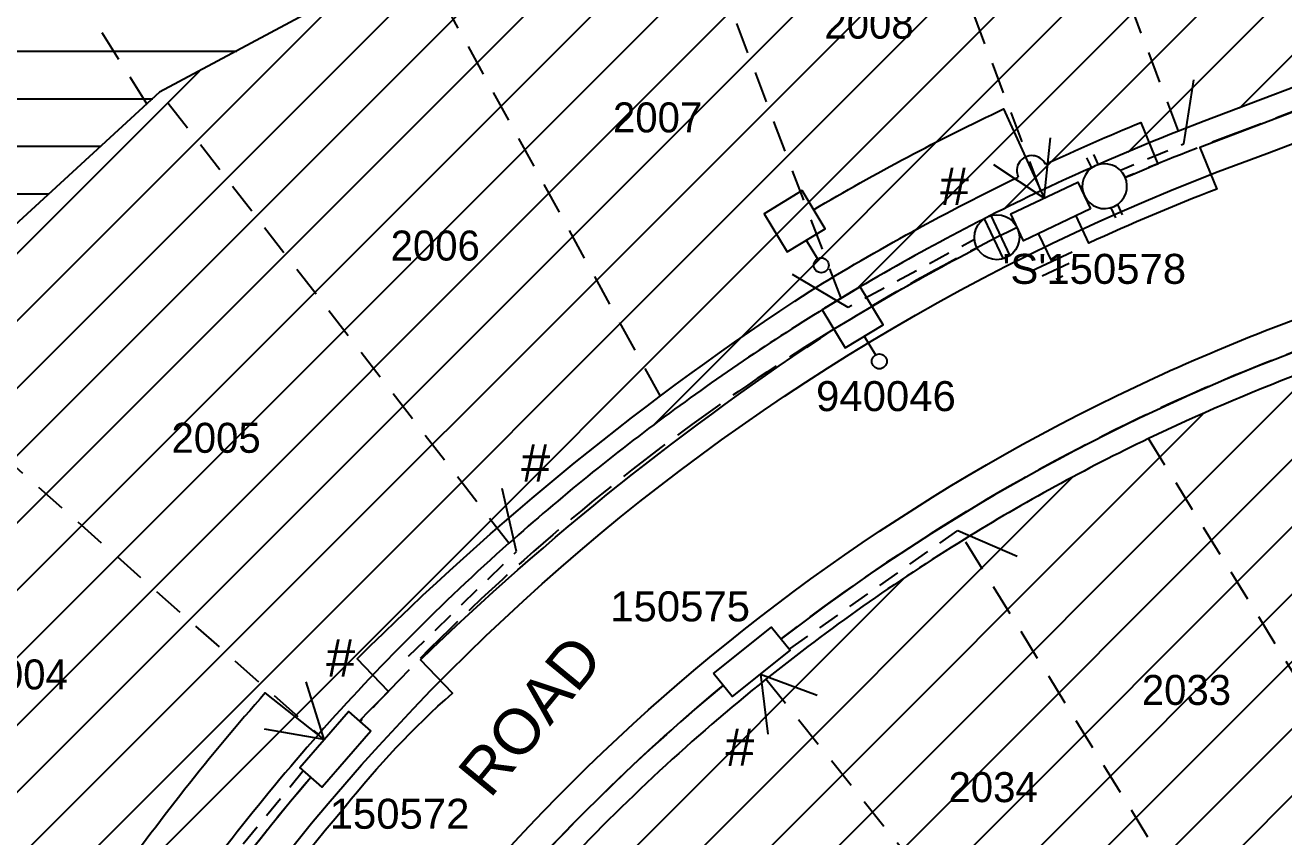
# Model space of a CAD drawing. Header units: metres. Extents: x 303798 to 304438, y 6274082 to 6274908.
# Drawn here: x 303913.8 to 303997.7, y 6274357 to 6274411.1 of the extents above; entities that cross this region are included whole.
import ezdxf
from ezdxf.enums import TextEntityAlignment as Align

# ---------------------------------------------------------------- set-up
doc = ezdxf.new("R2010")
doc.units = ezdxf.units.M
doc.header["$LTSCALE"] = 0.7
for name, pattern in [('Cable Exist OH', [1, 1, 0]), ('Cable Exist UG', [8.2, 4, -1.2, 1.8, -1.2]), ('CENTERX2', [101.6, 63.5, -12.7, 12.7, -12.7]), ('Dash', [5, 3, -2]), ('IE Trench LV', [6.5, 5, -1.5])]:
    doc.linetypes.add(name, pattern=pattern)
doc.layers.get('0').update_dxf_attribs({"color": 6})
for name, color, linetype in [('_User Miscellaneous1', 3, 'Continuous'), ('_User Miscellaneous11', 7, 'Continuous'), ('_User Miscellaneous4', 7, 'Continuous'), ('_User Miscellaneous7', 150, 'Continuous'), ('_User Miscellaneous8', 7, 'Continuous'), ('Cadastre Developer_SP_NEW', 4, 'Continuous'), ('Cadastre Roads_SP_NEW', 8, 'Continuous'), ('Equip_HV_NEW', 1, 'Continuous'), ('Equip_LV_NEW', 5, 'Continuous'), ('Mains_LV_NEW_R6', 2, 'Continuous'), ('Mains_LV_NEW_T84', 2, 'Continuous'), ('Services_SP_NEW_UG', 2, 'Continuous'), ('SupportsUG_SP_LV_NEW', 2, 'Continuous'), ('SupportsUG_SP_LV_SL_NEW', 2, 'Continuous'), ('Trench_SP_NEW', 2, 'Continuous')]:
    doc.layers.add(name, color=color, linetype=linetype)
doc.layers.add('_User Miscellaneous5', color=7, linetype='Continuous', lineweight=35)
doc.layers.add('_User Notes', color=7, linetype='Continuous', plot=False)
doc.styles.add('ARIAL', font='arial.ttf', dxfattribs={"height": 2})
doc.styles.add('Dot', font='dotfont.shx', dxfattribs={"height": 2})
doc.styles.add('POLE_LABEL', font='arial.ttf')
doc.styles.add('SL_LABEL', font='arial.ttf')
doc.styles.get("Standard").update_dxf_attribs({"font": 'arial.ttf'})
doc.styles.add('style1', font='iso3098b.shx')
doc.linetypes.add('Cable New UG', pattern='A,8,-1,["x",style1,S=3.5,R=0,X=0.35,Y=-1],-3.5', length=12.5)
doc.linetypes.add('Cable Z', pattern='A,8,-1,["Z",Standard,S=2.5,R=0,X=0.35,Y=-1.25],-3.5', length=12.5)
pattern_1 = [(45, (-0.0158, -0.2443), (-2.2450640303, 2.2450640303), [])]

# ---------------------------------------------------------------- blocks, each defined once
blk = doc.blocks.new('*U108')
at = {"lineweight": -3}
blk.add_lwpolyline([(-2.092, 2.82), (2.807, 2.109), (2.523, 0.149), (-2.376, 0.86)], close=True, dxfattribs=at)
for tag, flags, p in [('STREET_CODE', 9, (1.5, 3.5)), ('OWNED_BY', 9, (1.5, 3.3)), ('OPERATED_BY', 9, (1.5, 3.1)), ('STATE', 9, (1.5, 2.7)), ('SUPPORT_TYPE', 9, (1.5, 2.5)), ('MAINTAINED_BY', 9, (1.5, 2.9)), ('SUBURB', 9, (1.5, 1.7)), ('USAGE', 9, (1.5, 2.3)), ('LEGEND', 9, (1.5, 2.1)), ('PARENT', 9, (1.5, 1.9)), ('Z', 1, (1.5, 0.9)), ('STREETNAME', 9, (1.5, 1.5)), ('LOCATION', 9, (1.5, 1.3)), ('NOTES', 9, (1.5, 1.1))]:
    blk.add_attdef(tag, text='', height=0.2, dxfattribs=dict(flags=flags)).set_placement(p, align=Align.MIDDLE_LEFT)
at = {"layer": '_User Miscellaneous4', "style": 'ARIAL', "flags": 8}
blk.add_attdef('ASSET_NUM', text='', height=2, dxfattribs=at).set_placement((2, 5.5), align=Align.MIDDLE_LEFT)
blk = doc.blocks.new('*U109')
at = {"layer": 'Services_SP_NEW_UG', "color": 2, "flags": 128}
for points in [[(0, 0), (-1.573, 3.714)], [(0, 0), (2.582, 3.099)]]:
    blk.add_lwpolyline(points, dxfattribs=at)
blk = doc.blocks.new('*U49')
at = {"lineweight": -3}
blk.add_lwpolyline([(-2.475, 2.49), (2.475, 2.49), (2.475, 0.51), (-2.475, 0.51)], close=True, dxfattribs=at)
for tag, flags, p in [('STREET_CODE', 9, (1.5, 3.5)), ('OWNED_BY', 9, (1.5, 3.3)), ('OPERATED_BY', 9, (1.5, 3.1)), ('STATE', 9, (1.5, 2.7)), ('SUPPORT_TYPE', 9, (1.5, 2.5)), ('MAINTAINED_BY', 9, (1.5, 2.9)), ('SUBURB', 9, (1.5, 1.7)), ('USAGE', 9, (1.5, 2.3)), ('LEGEND', 9, (1.5, 2.1)), ('PARENT', 9, (1.5, 1.9)), ('Z', 1, (1.5, 0.9)), ('STREETNAME', 9, (1.5, 1.5)), ('LOCATION', 9, (1.5, 1.3)), ('NOTES', 9, (1.5, 1.1))]:
    blk.add_attdef(tag, text='', height=0.2, dxfattribs=dict(flags=flags)).set_placement(p, align=Align.MIDDLE_LEFT)
at = {"layer": '_User Miscellaneous4', "style": 'ARIAL', "flags": 8}
blk.add_attdef('ASSET_NUM', text='', height=2, dxfattribs=at).set_placement((2, 5.5), align=Align.MIDDLE_LEFT)
blk = doc.blocks.new('A$C1B2C29DD')
at = {"layer": 'Services_SP_NEW_UG', "color": 2, "flags": 128}
for points in [[(0, 0), (-2.1, 3.444)], [(0, 0), (2.1, 3.444)]]:
    blk.add_lwpolyline(points, dxfattribs=at)
blk = doc.blocks.new('*U58')
at = {"layer": 'Services_SP_NEW_UG', "color": 2, "flags": 128}
blk.add_lwpolyline([(-17.86, -2.227), (-20.402, 1.26)], dxfattribs=at)
at = {"layer": 'Services_SP_NEW_UG', "color": 2, "linetype": 'Dash', "ltscale": 0.7, "flags": 128}
blk.add_lwpolyline([(-2.403, -0.951), (-17.86, -2.227)], dxfattribs=at)
blk = doc.blocks.new('*U59')
at = {"layer": 'Services_SP_NEW_UG', "color": 2, "flags": 128}
blk.add_lwpolyline([(-14.779, -2.674), (-17.481, 0.69)], dxfattribs=at)
at = {"layer": 'Services_SP_NEW_UG', "color": 2, "linetype": 'Dash', "ltscale": 0.7, "flags": 128}
blk.add_lwpolyline([(-2.356, -1.062), (-14.779, -2.674)], dxfattribs=at)
blk = doc.blocks.new('*U60')
at = {"layer": 'Services_SP_NEW_UG', "color": 2, "flags": 128}
blk.add_lwpolyline([(10.031, -0.434), (12.161, 3.319)], dxfattribs=at)
at = {"layer": 'Services_SP_NEW_UG', "color": 2, "linetype": 'Dash', "ltscale": 0.7, "flags": 128}
blk.add_lwpolyline([(2.495, -0.672), (10.031, -0.434)], dxfattribs=at)
blk = doc.blocks.new('*U94')
at = {"layer": 'Services_SP_NEW_UG', "color": 2, "linetype": 'Dash', "ltscale": 0.7, "flags": 128}
blk.add_lwpolyline([(-2.211, -1.34), (-15.485, -4.739)], dxfattribs=at)
at = {"layer": 'Services_SP_NEW_UG', "color": 2, "flags": 128}
blk.add_lwpolyline([(-15.485, -4.739), (-18.575, -1.727)], dxfattribs=at)
blk = doc.blocks.new('*U103')
for p, q in [((-1.6, 0), (-1.6, 43.862)), ((-1.6, 43.862), (-0.8, 43.862)), ((0, 43.862), (-0.8, 43.862)), ((0, 0), (0, 43.862)), ((-1.6, 0), (-0.8, 0)), ((0, 0), (-0.8, 0))]:
    blk.add_line(p, q)
at = {"style": 'ARIAL'}
blk.add_attdef('SWG_TYPE', text='', height=1.8, rotation=90, dxfattribs=at).set_placement((-0.8, 44.607), align=Align.MIDDLE_LEFT)
blk.add_attdef('SUB_TYPE', text='', height=1.8, rotation=90, dxfattribs=at).set_placement((-0.8, -0.757), align=Align.MIDDLE_RIGHT)
blk = doc.blocks.new('*U98')
blk.add_wipeout([(-1.056, -0.443), (-1.18, -0.584), (-1.286, -0.739), (-1.371, -0.906), (-1.435, -1.083), (-1.476, -1.266), (-1.493, -1.453), (-1.487, -1.64), (-1.458, -1.826), (-1.406, -2.006), (-1.331, -2.178), (-1.236, -2.339), (-1.121, -2.488), (-0.988, -2.62), (-0.84, -2.735), (-0.679, -2.831), (-0.506, -2.906), (-0.326, -2.958), (-0.141, -2.987), (0.047, -2.993), (0.233, -2.976), (0.416, -2.935), (0.593, -2.871), (0.76, -2.786), (0.915, -2.681), (1.056, -2.557), (1.18, -2.416), (1.286, -2.261), (1.371, -2.094), (1.435, -1.917), (1.476, -1.734), (1.493, -1.547), (1.487, -1.36), (1.458, -1.174), (1.406, -0.994), (1.331, -0.822), (1.236, -0.661), (1.121, -0.512), (0.988, -0.38), (0.84, -0.265), (0.679, -0.169), (0.506, -0.094), (0.326, -0.042), (0.141, -0.013), (-0.047, -0.007), (-0.233, -0.024), (-0.416, -0.065), (-0.593, -0.129), (-0.76, -0.214), (-0.915, -0.319)])
for p, q in [((-1.479, -1.25), (1.479, -1.25)), ((-1.479, -1.75), (1.479, -1.75))]:
    blk.add_line(p, q)
blk.add_circle((0, -1.5), 1.5)
for tag, flags, p in [('ACTUAL_STATUS', 9, (1.5, 0)), ('OPERATING_VOLTAGE', 9, (1.5, -0.6)), ('ORIENTATION', 9, (1.5, -0.8)), ('CONSTRUCTED_VOLTAGE', 9, (1.5, -0.2)), ('NO_PHASES', 9, (1.5, -0.4)), ('STATE', 9, (1.5, -1)), ('SWITCH_TYPE', 9, (1.5, -1.2)), ('USAGE', 9, (1.5, -1.4)), ('NOTES', 9, (1.5, -1.6)), ('TYPE', 9, (1.5, -2.6)), ('OWNED_BY', 9, (1.5, -1.8)), ('OPERATED_BY', 9, (1.5, -2)), ('MAINTAINED_BY', 9, (1.5, -2.2)), ('NUMBER_OF_PHASES', 9, (1.5, -2.4)), ('Z', 1, (1.5, -2.8))]:
    blk.add_attdef(tag, text='', height=0.2, dxfattribs=dict(flags=flags)).set_placement(p, align=Align.MIDDLE_LEFT)
blk = doc.blocks.new('Earth')
for p, q in [((0, -2.044), (0, 0)), ((-1.5, -2.044), (1.5, -2.044)), ((-1, -2.644), (1, -2.644)), ((-0.25, -3.244), (0.25, -3.244))]:
    blk.add_line(p, q)
blk = doc.blocks.new('*U99')
blk.add_wipeout([(-1.168, -0.568), (-1.275, -0.722), (-1.363, -0.888), (-1.429, -1.064), (-1.472, -1.246), (-1.492, -1.433), (-1.489, -1.62), (-1.462, -1.806), (-1.412, -1.987), (-1.34, -2.16), (-1.247, -2.323), (-1.134, -2.473), (-1.003, -2.607), (-0.857, -2.724), (-0.696, -2.822), (-0.525, -2.899), (-0.346, -2.953), (-0.161, -2.985), (0.026, -2.994), (0.213, -2.979), (0.397, -2.94), (0.574, -2.879), (0.743, -2.796), (0.899, -2.693), (1.042, -2.571), (1.168, -2.432), (1.275, -2.278), (1.363, -2.112), (1.429, -1.936), (1.472, -1.754), (1.492, -1.567), (1.489, -1.38), (1.462, -1.194), (1.412, -1.013), (1.34, -0.84), (1.247, -0.677), (1.134, -0.527), (1.003, -0.393), (0.857, -0.276), (0.696, -0.178), (0.525, -0.101), (0.346, -0.047), (0.161, -0.015), (-0.026, -0.006), (-0.213, -0.021), (-0.397, -0.06), (-0.574, -0.121), (-0.743, -0.204), (-0.899, -0.307), (-1.042, -0.429)])
for p, q in [((-1.473, -1.251), (-2.22, -1.251)), ((1.473, -1.251), (2.22, -1.251)), ((-1.473, -1.749), (-2.22, -1.749)), ((1.473, -1.749), (2.22, -1.749))]:
    blk.add_line(p, q)
blk.add_lwpolyline([(1.494, -1.5, 1), (-1.494, -1.5, 1)], format="xyb", close=True)
for tag, p, flags in [('Z', (0, 0), 1), ('ORIENTATION', (0, 0), 9), ('USAGE', (0, -0.2), 9), ('NOTES', (0, -0.4), 9)]:
    blk.add_attdef(tag, p, '', height=0.2, dxfattribs=dict(flags=flags))
blk = doc.blocks.new('*U179')
at = {"layer": '_User Miscellaneous7', "lineweight": -3}
blk.add_lwpolyline([(0, -4.515), (0, -3.065)], dxfattribs=at)
blk.add_lwpolyline([(-1.485, -7.485), (1.485, -7.485), (1.485, -4.515), (-1.485, -4.515)], close=True, dxfattribs=at)
blk.add_circle((0, -2.565), 0.5, dxfattribs=at)
at = {"layer": '_User Miscellaneous8', "color": 2, "lineweight": -3}
blk.add_lwpolyline([(-1.485, 0), (1.485, 0), (1.485, 2.97), (-1.485, 2.97)], close=True, dxfattribs=at)
at = {"style": 'POLE_LABEL', "flags": 9}
blk.add_attdef('STRUCTURE_PLANT_NUMBER', text='', height=0.2, dxfattribs=at).set_placement((1.641, 1.727), align=Align.MIDDLE_LEFT)
for tag, flags, p in [('STREET_CODE', 9, (1.641, 1.485)), ('OWNED_BY', 9, (1.641, 1.085)), ('OPERATED_BY', 9, (1.641, 0.885)), ('COLUMN_TYPE', 9, (1.641, 1.285)), ('STATE', 9, (1.641, 0.485)), ('USAGE', 9, (1.641, 0.285)), ('MAINTAINED_BY', 9, (1.641, 0.685)), ('LEGEND', 9, (1.641, 0.085)), ('SUBURB', 9, (1.641, -0.315)), ('STREETNAME', 9, (1.641, -0.515)), ('PARENT', 9, (1.641, -0.115)), ('LOCATION', 9, (1.641, -0.715)), ('NOTES', 9, (1.641, -0.915)), ('Z', 1, (1.641, -1.315)), ('LABEL_ALIGNMENT', 9, (1.641, -1.115))]:
    blk.add_attdef(tag, text='', height=0.2, dxfattribs=dict(flags=flags)).set_placement(p, align=Align.MIDDLE_LEFT)
at = {"layer": '_User Miscellaneous5', "style": 'ARIAL', "flags": 8}
blk.add_attdef('ASSET_NUM', text='', height=2, dxfattribs=at).set_placement((2, 3.485), align=Align.MIDDLE_LEFT)
blk = doc.blocks.new('*U51')
at = {"layer": '_User Miscellaneous8', "color": 2}
blk.add_line((0, 0), (0, 1.45), dxfattribs=at)
blk.add_circle((0, 1.95), 0.5, dxfattribs=at)
for tag, p, flags in [('Z', (0, 0), 1), ('OPERATED_BY', (0, -9.607), 9)]:
    blk.add_attdef(tag, p, '', height=0.2, dxfattribs=dict(flags=flags))
at = {"style": 'SL_LABEL', "flags": 9}
blk.add_attdef('STREET_CODE', text='', height=0.2, dxfattribs=at).set_placement((0, -0.2), align=Align.MIDDLE_LEFT)
at = {"flags": 9}
for tag, p in [('CONSTRUCTED_VOLTAGE', (0, -0.4)), ('CONTROL_TYPE', (0, -0.6)), ('LANTERN_PURPOSE', (0, -0.8)), ('OPERATING_VOLTAGE', (0, -1.4)), ('ORIENTATION', (0, -1.6)), ('LANTERN_TYPE', (0, -1)), ('NO_PHASES', (0, -1.2)), ('OWNED_BY', (0, -1.8)), ('STATE', (0, -2)), ('CEXIST', (0, -2.4)), ('CNEW', (0, -2.6)), ('USAGE', (0, -2.2)), ('CNUMBER', (0, -2.8)), ('CREMOVE', (0, -3)), ('CREPLACE', (0, -3.2)), ('LKINGHEIGHT', (0, -3.4)), ('LBRACKET', (0, -3.6)), ('LBRACKETVOCAB', (0, -3.8)), ('LCATEGORY', (0, -4)), ('LCHARGE1', (0, -4.2)), ('LCHARGE1PERCENT', (0, -4.4)), ('LCHARGE2', (0, -4.6)), ('LCHARGE2PERCENT', (0, -4.8)), ('LCHARGE3', (0, -5)), ('LCHARGE3PERCENT', (0, -5.2)), ('LEXIST', (0, -5.4)), ('LLAMP', (0, -5.6)), ('LLAMPVOCAB', (0, -5.8)), ('LMAST', (0, -6)), ('LMASTVOCAB', (0, -6.2)), ('LNEW', (0, -6.4)), ('LANTNUMBER', (0, -6.6)), ('LOUTREACH', (0, -7)), ('LOUTREACHVOCAB', (0, -7.2)), ('LRATECODE', (0, -7.4)), ('LREMOVE', (0, -7.6)), ('LREPLACE', (0, -7.8)), ('LTYPE', (0, -8)), ('LTYPEVOCAB', (0, -8.2)), ('LEGEND', (0, -8.4)), ('SUBURB', (0, -8.6)), ('STREETNAME', (0, -8.8)), ('LOCATION', (0, -9)), ('NOTES', (0, -9.2)), ('MAINTAINED_BY', (0, -9.863))]:
    blk.add_attdef(tag, text='', height=0.2, dxfattribs=at).set_placement(p, align=Align.MIDDLE_LEFT)
at = {"layer": '_User Notes', "style": 'SL_LABEL', "flags": 8}
blk.add_attdef('ASSET_NUM', text='', height=2.5, dxfattribs=at).set_placement((2, 2), align=Align.MIDDLE_LEFT)
at = {"layer": '_User Notes', "flags": 8}
blk.add_attdef('LNUMBER', text='', height=2.5, dxfattribs=at).set_placement((1.2, -2.8), align=Align.MIDDLE_LEFT)

msp = doc.modelspace()

# ---------------------------------------------------------------- hatches: boundary and pattern name
at = {"layer": '_User Miscellaneous11'}
h = msp.add_hatch(dxfattribs=at)
h.set_pattern_fill('ANSI31', color=3, angle=315)
h.set_pattern_definition([(0, (-0.0158, -0.2443), (1e-15, 3.175), [])])
edge = h.paths.add_edge_path()
edge.add_line((303856.987, 6274381.312), (303887.442, 6274365.458))
edge.add_line((303887.442, 6274365.458), (303896.175, 6274382.233))
edge.add_line((303896.175, 6274382.233), (303922.731, 6274406.603))
edge.add_line((303922.731, 6274406.603), (303946.225, 6274419.195))
edge.add_line((303946.225, 6274419.195), (304121.463, 6274485.875))
edge.add_line((304121.463, 6274485.875), (304111.712, 6274511.533))
edge.add_line((304111.712, 6274511.533), (303945.398, 6274448.301))
edge.add_arc((304015.478, 6274263.974), 197.2, 110.81667, 143.48588)
h.paths.add_polyline_path([(304106.368, 6274494.921), (304112.468, 6274494.921), (304112.468, 6274497.621), (304106.368, 6274497.621)], flags=16)
h.paths.add_polyline_path([(304092.347, 6274489.591), (304098.407, 6274489.591), (304098.407, 6274492.291), (304092.347, 6274492.291)], flags=16)
h.paths.add_polyline_path([(304078.326, 6274484.26), (304084.426, 6274484.26), (304084.426, 6274486.96), (304078.326, 6274486.96)], flags=16)
h.paths.add_polyline_path([(304064.305, 6274478.929), (304070.385, 6274478.929), (304070.385, 6274481.629), (304064.305, 6274481.629)], flags=16)
h.paths.add_polyline_path([(304050.284, 6274473.599), (304056.364, 6274473.599), (304056.364, 6274476.299), (304050.284, 6274476.299)], flags=16)
h.paths.add_polyline_path([(304037.313, 6274468.724), (304043.413, 6274468.724), (304043.413, 6274471.424), (304037.313, 6274471.424)], flags=16)
h.paths.add_polyline_path([(304025.629, 6274464.282), (304031.649, 6274464.282), (304031.649, 6274466.982), (304025.629, 6274466.982)], flags=16)
h.paths.add_polyline_path([(304012.675, 6274459.357), (304018.775, 6274459.357), (304018.775, 6274462.057), (304012.675, 6274462.057)], flags=16)
h.paths.add_polyline_path([(303999.224, 6274454.243), (304004.724, 6274454.243), (304004.724, 6274456.943), (303999.224, 6274456.943)], flags=16)
h.paths.add_polyline_path([(303985.204, 6274448.912), (303991.304, 6274448.912), (303991.304, 6274451.612), (303985.204, 6274451.612)], flags=16)
h.paths.add_polyline_path([(303970.612, 6274443.365), (303977.312, 6274443.365), (303977.312, 6274446.065), (303970.612, 6274446.065)], flags=16)
h.paths.add_polyline_path([(303956.84, 6274438.517), (303963.5, 6274438.517), (303963.5, 6274441.217), (303956.84, 6274441.217)], flags=16)
h.paths.add_polyline_path([(303943.84, 6274433.186), (303950.54, 6274433.186), (303950.54, 6274435.886), (303943.84, 6274435.886)], flags=16)
h.paths.add_polyline_path([(303931.208, 6274427.795), (303937.888, 6274427.795), (303937.888, 6274430.495), (303931.208, 6274430.495)], flags=16)
h.paths.add_polyline_path([(303917.934, 6274421.077), (303924.614, 6274421.077), (303924.614, 6274423.777), (303917.934, 6274423.777)], flags=16)
h.paths.add_polyline_path([(303904.873, 6274411.509), (303911.573, 6274411.509), (303911.573, 6274414.209), (303904.873, 6274414.209)], flags=16)
h.paths.add_polyline_path([(303882.176, 6274392.119), (303888.876, 6274392.119), (303888.876, 6274394.819), (303882.176, 6274394.819)], flags=16)
h.paths.add_polyline_path([(303872.908, 6274379.482), (303879.008, 6274379.482), (303879.008, 6274382.182), (303872.908, 6274382.182)], flags=16)
h.paths.add_polyline_path([(303893.271, 6274402.004), (303899.891, 6274402.004), (303899.891, 6274404.704), (303893.271, 6274404.704)], flags=16)
h = msp.add_hatch(dxfattribs=at)
h.set_pattern_fill('ANSI31', color=3)
h.set_pattern_definition(pattern_1)
edge = h.paths.add_edge_path()
edge.add_line((303912.664, 6274333.713), (303908.744, 6274326.184))
edge.add_line((303908.744, 6274326.184), (303902.001, 6274324.058))
edge.add_line((303902.001, 6274324.058), (303873.59, 6274338.848))
edge.add_line((303873.59, 6274338.848), (303896.175, 6274382.233))
edge.add_line((303896.175, 6274382.233), (303922.731, 6274406.603))
edge.add_line((303922.731, 6274406.603), (303946.225, 6274419.195))
edge.add_line((303946.225, 6274419.195), (304110.895, 6274481.802))
edge.add_line((304110.895, 6274481.802), (304149.276, 6274380.852))
edge.add_line((304149.276, 6274380.852), (304125.907, 6274371.968))
edge.add_line((304125.907, 6274371.968), (304119.457, 6274374.864))
edge.add_line((304119.457, 6274374.864), (304093.514, 6274443.099))
edge.add_line((304093.514, 6274443.099), (303992.408, 6274404.659))
edge.add_arc((304045.715, 6274264.45), 150, 110.81667, 152.5)
h.paths.add_polyline_path([(304129.029, 6274382.011), (304135.709, 6274382.011), (304135.709, 6274384.711), (304129.029, 6274384.711)], flags=24)
h.paths.add_polyline_path([(304123.729, 6274397.111), (304130.429, 6274397.111), (304130.429, 6274399.811), (304123.729, 6274399.811)], flags=24)
h.paths.add_polyline_path([(304119.843, 6274408.752), (304126.453, 6274408.752), (304126.453, 6274411.422), (304119.843, 6274411.422)], flags=24)
h.paths.add_polyline_path([(304115.131, 6274420.484), (304121.821, 6274420.484), (304121.821, 6274423.154), (304115.131, 6274423.154)], flags=24)
h.paths.add_polyline_path([(304111.939, 6274432.681), (304118.039, 6274432.681), (304118.039, 6274435.381), (304111.939, 6274435.381)], flags=24)
h.paths.add_polyline_path([(304106.247, 6274443.852), (304112.937, 6274443.852), (304112.937, 6274446.522), (304106.247, 6274446.522)], flags=24)
h.paths.add_polyline_path([(304101.132, 6274454.865), (304107.232, 6274454.865), (304107.232, 6274457.565), (304101.132, 6274457.565)], flags=24)
h.paths.add_polyline_path([(304094.859, 6274466.503), (304100.919, 6274466.503), (304100.919, 6274469.203), (304094.859, 6274469.203)], flags=24)
h.paths.add_polyline_path([(304075.085, 6274451.551), (304081.185, 6274451.551), (304081.185, 6274454.251), (304075.085, 6274454.251)], flags=24)
h.paths.add_polyline_path([(304064.433, 6274447.314), (304070.513, 6274447.314), (304070.513, 6274450.014), (304064.433, 6274450.014)], flags=24)
h.paths.add_polyline_path([(304055.086, 6274443.76), (304061.166, 6274443.76), (304061.166, 6274446.46), (304055.086, 6274446.46)], flags=24)
h.paths.add_polyline_path([(304044.204, 6274439.867), (304050.304, 6274439.867), (304050.304, 6274442.567), (304044.204, 6274442.567)], flags=24)
h.paths.add_polyline_path([(304032.026, 6274435.06), (304038.046, 6274435.06), (304038.046, 6274437.76), (304032.026, 6274437.76)], flags=24)
h.paths.add_polyline_path([(304018.579, 6274430.16), (304024.679, 6274430.16), (304024.679, 6274432.86), (304018.579, 6274432.86)], flags=24)
h.paths.add_polyline_path([(304006.752, 6274425.717), (304012.252, 6274425.717), (304012.252, 6274428.417), (304006.752, 6274428.417)], flags=24)
h.paths.add_polyline_path([(303994.374, 6274420.844), (304000.474, 6274420.844), (304000.474, 6274423.544), (303994.374, 6274423.544)], flags=24)
h.paths.add_polyline_path([(303980.758, 6274415.158), (303987.448, 6274415.158), (303987.448, 6274417.828), (303980.758, 6274417.828)], flags=24)
h.paths.add_polyline_path([(303966.737, 6274410.188), (303973.387, 6274410.188), (303973.387, 6274412.858), (303966.737, 6274412.858)], flags=24)
h.paths.add_polyline_path([(303952.38, 6274402.393), (303959.08, 6274402.393), (303959.08, 6274405.093), (303952.38, 6274405.093)], flags=24)
h.paths.add_polyline_path([(303938.193, 6274393.624), (303944.863, 6274393.624), (303944.863, 6274396.294), (303938.193, 6274396.294)], flags=24)
h.paths.add_polyline_path([(303926.474, 6274384.033), (303933.154, 6274384.033), (303933.154, 6274386.733), (303926.474, 6274386.733)], flags=24)
h.paths.add_polyline_path([(303914.909, 6274374.119), (303921.609, 6274374.119), (303921.609, 6274376.819), (303914.909, 6274376.819)], flags=24)
h.paths.add_polyline_path([(303904.736, 6274362.295), (303911.346, 6274362.295), (303911.346, 6274364.965), (303904.736, 6274364.965)], flags=24)
h.paths.add_polyline_path([(303884.107, 6274347.154), (303890.207, 6274347.154), (303890.207, 6274349.854), (303884.107, 6274349.854)], flags=24)
h.paths.add_polyline_path([(303899.583, 6274338.669), (303906.273, 6274338.669), (303906.273, 6274341.339), (303899.583, 6274341.339)], flags=24)
h = msp.add_hatch(dxfattribs=at)
h.set_pattern_fill('ANSI31', color=3)
h.set_pattern_definition(pattern_1)
edge = h.paths.add_edge_path()
edge.add_line((304102.632, 6274368.467), (304084.863, 6274415.204))
edge.add_line((304084.863, 6274415.204), (304078.413, 6274418.1))
edge.add_line((304078.413, 6274418.1), (303998.805, 6274387.834))
edge.add_arc((304045.715, 6274264.45), 132, 110.81667, 152.5)
edge.add_line((303928.63, 6274325.401), (303924.711, 6274317.873))
edge.add_line((303924.711, 6274317.873), (303926.837, 6274311.129))
edge.add_line((303926.837, 6274311.129), (303971.187, 6274288.041))
edge.add_line((303971.187, 6274288.041), (303977.931, 6274290.168))
edge.add_line((303977.931, 6274290.168), (303981.85, 6274297.696))
edge.add_arc((304045.715, 6274264.45), 72, 110.81667, 152.5, ccw=False)
edge.add_line((304020.128, 6274331.75), (304099.735, 6274362.017))
edge.add_line((304099.735, 6274362.017), (304102.632, 6274368.467))
h.paths.add_polyline_path([(304073.683, 6274369.054), (304080.343, 6274369.054), (304080.343, 6274371.754), (304073.683, 6274371.754)], flags=24)
h.paths.add_polyline_path([(304087.241, 6274374.209), (304093.941, 6274374.209), (304093.941, 6274376.909), (304087.241, 6274376.909)], flags=24)
h.paths.add_polyline_path([(304063.58, 6274395.625), (304070.28, 6274395.625), (304070.28, 6274398.325), (304063.58, 6274398.325)], flags=24)
h.paths.add_polyline_path([(304077.143, 6274400.785), (304083.813, 6274400.785), (304083.813, 6274403.455), (304077.143, 6274403.455)], flags=24)
h.paths.add_polyline_path([(304037.326, 6274355.231), (304044.006, 6274355.231), (304044.006, 6274357.931), (304037.326, 6274357.931)], flags=24)
h.paths.add_polyline_path([(304050.315, 6274360.17), (304056.995, 6274360.17), (304056.995, 6274362.87), (304050.315, 6274362.87)], flags=24)
h.paths.add_polyline_path([(304061.999, 6274364.612), (304068.699, 6274364.612), (304068.699, 6274367.312), (304061.999, 6274367.312)], flags=24)
h.paths.add_polyline_path([(304040.217, 6274386.746), (304046.907, 6274386.746), (304046.907, 6274389.416), (304040.217, 6274389.416)], flags=24)
h.paths.add_polyline_path([(304051.901, 6274391.188), (304058.551, 6274391.188), (304058.551, 6274393.858), (304051.901, 6274393.858)], flags=24)
h.paths.add_polyline_path([(304013.203, 6274376.472), (304019.263, 6274376.472), (304019.263, 6274379.172), (304013.203, 6274379.172)], flags=24)
h.paths.add_polyline_path([(304027.228, 6274381.808), (304033.878, 6274381.808), (304033.878, 6274384.478), (304027.228, 6274384.478)], flags=24)
h.paths.add_polyline_path([(304010.393, 6274343.768), (304017.013, 6274343.768), (304017.013, 6274346.468), (304010.393, 6274346.468)], flags=24)
h.paths.add_polyline_path([(304023.305, 6274349.901), (304030.005, 6274349.901), (304030.005, 6274352.601), (304023.305, 6274352.601)], flags=24)
h.paths.add_polyline_path([(304000.396, 6274371.079), (304007.046, 6274371.079), (304007.046, 6274373.749), (304000.396, 6274373.749)], flags=24)
h.paths.add_polyline_path([(303987.608, 6274365.459), (303994.178, 6274365.459), (303994.178, 6274368.129), (303987.608, 6274368.129)], flags=24)
h.paths.add_polyline_path([(303995.79, 6274337.121), (304002.49, 6274337.121), (304002.49, 6274339.821), (303995.79, 6274339.821)], flags=24)
h.paths.add_polyline_path([(303975.696, 6274358.289), (303982.356, 6274358.289), (303982.356, 6274360.989), (303975.696, 6274360.989)], flags=24)
h.paths.add_polyline_path([(303963.124, 6274348.708), (303969.764, 6274348.708), (303969.764, 6274351.408), (303963.124, 6274351.408)], flags=24)
h.paths.add_polyline_path([(303982.358, 6274327.185), (303988.458, 6274327.185), (303988.458, 6274329.885), (303982.358, 6274329.885)], flags=24)
h.paths.add_polyline_path([(303951.553, 6274338.661), (303958.183, 6274338.661), (303958.183, 6274341.331), (303951.553, 6274341.331)], flags=24)
h.paths.add_polyline_path([(303971.506, 6274314.298), (303978.206, 6274314.298), (303978.206, 6274316.998), (303971.506, 6274316.998)], flags=24)
h.paths.add_polyline_path([(303943.063, 6274326.658), (303949.723, 6274326.658), (303949.723, 6274329.358), (303943.063, 6274329.358)], flags=24)
h.paths.add_polyline_path([(303936.121, 6274312.76), (303942.731, 6274312.76), (303942.731, 6274315.43), (303936.121, 6274315.43)], flags=24)
h.paths.add_polyline_path([(303962.373, 6274299.654), (303969.023, 6274299.654), (303969.023, 6274302.324), (303962.373, 6274302.324)], flags=24)
h = msp.add_hatch(dxfattribs=at)
h.set_pattern_fill('ANSI31', color=3)
h.paths.add_polyline_path([(304149.543, 6274344.022), (304156.243, 6274344.022), (304156.243, 6274346.722), (304149.543, 6274346.722)], flags=16)
h.paths.add_polyline_path([(304135.449, 6274338.564), (304141.549, 6274338.564), (304141.549, 6274341.264), (304135.449, 6274341.264)], flags=16)
h.paths.add_polyline_path([(304121.971, 6274333.36), (304128.671, 6274333.36), (304128.671, 6274336.06), (304121.971, 6274336.06)], flags=16)
h.paths.add_polyline_path([(304106.782, 6274328.03), (304113.402, 6274328.03), (304113.402, 6274330.73), (304106.782, 6274330.73)], flags=16)
h.paths.add_polyline_path([(304093.459, 6274322.699), (304100.159, 6274322.699), (304100.159, 6274325.399), (304093.459, 6274325.399)], flags=16)
h.paths.add_polyline_path([(304079.438, 6274317.368), (304086.118, 6274317.368), (304086.118, 6274320.068), (304079.438, 6274320.068)], flags=16)
h.paths.add_polyline_path([(304066.96, 6274312.131), (304073.64, 6274312.131), (304073.64, 6274314.831), (304066.96, 6274314.831)], flags=16)
h.paths.add_polyline_path([(304054.764, 6274308.106), (304061.464, 6274308.106), (304061.464, 6274310.806), (304054.764, 6274310.806)], flags=16)
h.paths.add_polyline_path([(304043.026, 6274303.59), (304049.686, 6274303.59), (304049.686, 6274306.29), (304043.026, 6274306.29)], flags=16)
h.paths.add_polyline_path([(304029.985, 6274298.735), (304036.685, 6274298.735), (304036.685, 6274301.435), (304029.985, 6274301.435)], flags=16)
h.paths.add_polyline_path([(304005.335, 6274287.526), (304012.025, 6274287.526), (304012.025, 6274290.196), (304005.335, 6274290.196)], flags=16)
h.paths.add_polyline_path([(304017.588, 6274276.631), (304023.688, 6274276.631), (304023.688, 6274279.331), (304017.588, 6274279.331)], flags=16)
h.paths.add_polyline_path([(304028.681, 6274270.864), (304035.371, 6274270.864), (304035.371, 6274273.534), (304028.681, 6274273.534)], flags=16)
h.paths.add_polyline_path([(304039.768, 6274265.092), (304046.378, 6274265.092), (304046.378, 6274267.762), (304039.768, 6274267.762)], flags=16)
h.paths.add_polyline_path([(304054.299, 6274258.337), (304060.999, 6274258.337), (304060.999, 6274261.037), (304054.299, 6274261.037)], flags=16)
h.paths.add_polyline_path([(304064.144, 6274281.604), (304070.824, 6274281.604), (304070.824, 6274284.304), (304064.144, 6274284.304)], flags=16)
h.paths.add_polyline_path([(304082.487, 6274288.141), (304089.157, 6274288.141), (304089.157, 6274290.811), (304082.487, 6274290.811)], flags=16)
h.paths.add_polyline_path([(304095.663, 6274292.898), (304102.363, 6274292.898), (304102.363, 6274295.598), (304095.663, 6274295.598)], flags=16)
h.paths.add_polyline_path([(304106.652, 6274296.554), (304113.302, 6274296.554), (304113.302, 6274299.224), (304106.652, 6274299.224)], flags=16)
h.paths.add_polyline_path([(304117.063, 6274301.058), (304123.753, 6274301.058), (304123.753, 6274303.728), (304117.063, 6274303.728)], flags=16)
h.paths.add_polyline_path([(304129.994, 6274306.596), (304136.694, 6274306.596), (304136.694, 6274309.296), (304129.994, 6274309.296)], flags=16)
h.paths.add_polyline_path([(304145.576, 6274312.444), (304151.676, 6274312.444), (304151.676, 6274315.144), (304145.576, 6274315.144)], flags=16)
h.paths.add_polyline_path([(304159.597, 6274317.775), (304166.297, 6274317.775), (304166.297, 6274320.475), (304159.597, 6274320.475)], flags=16)
h.paths.add_polyline_path([(304173.618, 6274323.106), (304180.238, 6274323.106), (304180.238, 6274325.806), (304173.618, 6274325.806)], flags=16)
h.paths.add_polyline_path([(304187.638, 6274328.436), (304194.338, 6274328.436), (304194.338, 6274331.136), (304187.638, 6274331.136)], flags=16)
h.paths.add_polyline_path([(304201.659, 6274333.767), (304208.339, 6274333.767), (304208.339, 6274336.467), (304201.659, 6274336.467)], flags=16)
h.paths.add_polyline_path([(304222.17, 6274346.576), (304228.85, 6274346.576), (304228.85, 6274349.276), (304222.17, 6274349.276)], flags=16)
h.paths.add_polyline_path([(304231.187, 6274332.337), (304237.887, 6274332.337), (304237.887, 6274335.037), (304231.187, 6274335.037)], flags=16)
h.paths.add_polyline_path([(304236.517, 6274318.316), (304243.177, 6274318.316), (304243.177, 6274321.016), (304236.517, 6274321.016)], flags=16)
h.paths.add_polyline_path([(304241.848, 6274304.295), (304248.548, 6274304.295), (304248.548, 6274306.995), (304241.848, 6274306.995)], flags=16)
h.paths.add_polyline_path([(304248.067, 6274287.312), (304254.757, 6274287.312), (304254.757, 6274289.982), (304248.067, 6274289.982)], flags=16)
h.paths.add_polyline_path([(304237.495, 6274272.862), (304243.595, 6274272.862), (304243.595, 6274275.562), (304237.495, 6274275.562)], flags=16)
h.paths.add_polyline_path([(304230.393, 6274259.386), (304237.083, 6274259.386), (304237.083, 6274262.056), (304230.393, 6274262.056)], flags=16)
h.paths.add_polyline_path([(304223.659, 6274246.459), (304230.269, 6274246.459), (304230.269, 6274249.129), (304223.659, 6274249.129)], flags=16)
h.paths.add_polyline_path([(304216.724, 6274233.151), (304223.424, 6274233.151), (304223.424, 6274235.851), (304216.724, 6274235.851)], flags=16)
h.paths.add_polyline_path([(304209.794, 6274219.848), (304216.474, 6274219.848), (304216.474, 6274222.548), (304209.794, 6274222.548)], flags=16)
h.paths.add_polyline_path([(304202.869, 6274206.55), (304209.539, 6274206.55), (304209.539, 6274209.22), (304202.869, 6274209.22)], flags=16)
h.paths.add_polyline_path([(304195.934, 6274193.242), (304202.634, 6274193.242), (304202.634, 6274195.942), (304195.934, 6274195.942)], flags=16)
h.paths.add_polyline_path([(304189.009, 6274179.943), (304195.659, 6274179.943), (304195.659, 6274182.613), (304189.009, 6274182.613)], flags=16)
h.paths.add_polyline_path([(304173.544, 6274161.631), (304180.234, 6274161.631), (304180.234, 6274164.301), (304173.544, 6274164.301)], flags=16)
h.paths.add_polyline_path([(304186.476, 6274154.888), (304192.556, 6274154.888), (304192.556, 6274157.588), (304186.476, 6274157.588)], flags=16)
h.paths.add_polyline_path([(304197.602, 6274149.472), (304204.252, 6274149.472), (304204.252, 6274152.142), (304197.602, 6274152.142)], flags=16)
h.paths.add_polyline_path([(304211.188, 6274143.356), (304217.758, 6274143.356), (304217.758, 6274146.026), (304211.188, 6274146.026)], flags=16)
edge = h.paths.add_edge_path()
edge.add_line((304251.949, 6274400.631), (304153.803, 6274363.316))
edge.add_line((304153.803, 6274363.316), (304026.525, 6274314.925))
edge.add_arc((304045.715, 6274264.45), 54, 110.81667, 152.5)
edge.add_line((303997.817, 6274289.385), (303993.897, 6274281.856))
edge.add_line((303993.897, 6274281.856), (303996.024, 6274275.112))
edge.add_line((303996.024, 6274275.112), (304056.136, 6274243.868))
edge.add_line((304056.136, 6274243.868), (304061.531, 6274245.57))
edge.add_line((304061.531, 6274245.57), (304066.652, 6274255.429))
edge.add_arc((304101.246, 6274237.42), 39, 110.81667, 152.5, ccw=False)
edge.add_line((304087.386, 6274273.875), (304221.862, 6274325.002))
edge.add_line((304221.862, 6274325.002), (304234.047, 6274292.952))
edge.add_line((304234.047, 6274292.952), (304164.232, 6274158.907))
edge.add_line((304164.232, 6274158.907), (304165.693, 6274153.115))
edge.add_line((304165.693, 6274153.115), (304210.701, 6274129.063))
edge.add_line((304210.701, 6274129.063), (304217.445, 6274131.187))
edge.add_line((304217.445, 6274131.187), (304228.993, 6274153.36))
edge.add_line((304228.993, 6274153.36), (304202.387, 6274167.22))
edge.add_line((304202.387, 6274167.22), (304266.872, 6274291.032))
edge.add_line((304266.872, 6274291.032), (304239.242, 6274363.705))
edge.add_line((304239.242, 6274363.705), (304267.284, 6274374.366))
edge.add_line((304267.284, 6274374.366), (304258.399, 6274397.734))
edge.add_line((304258.399, 6274397.734), (304251.949, 6274400.631))
h.paths.add_polyline_path([(304164.6, 6274349.36), (304170.7, 6274349.36), (304170.7, 6274352.06), (304164.6, 6274352.06)], flags=16)
h.paths.add_polyline_path([(304178.982, 6274354.24), (304184.482, 6274354.24), (304184.482, 6274356.94), (304178.982, 6274356.94)], flags=16)
h.paths.add_polyline_path([(304204.718, 6274364.068), (304210.738, 6274364.068), (304210.738, 6274366.768), (304204.718, 6274366.768)], flags=16)
h.paths.add_polyline_path([(304214.649, 6274367.843), (304220.749, 6274367.843), (304220.749, 6274370.543), (304214.649, 6274370.543)], flags=16)
h.paths.add_polyline_path([(304193.173, 6274359.756), (304199.273, 6274359.756), (304199.273, 6274362.456), (304193.173, 6274362.456)], flags=16)
h.paths.add_polyline_path([(304250.826, 6274381.617), (304256.926, 6274381.617), (304256.926, 6274384.317), (304250.826, 6274384.317)], flags=16)
h.paths.add_polyline_path([(304237.416, 6274376.168), (304243.496, 6274376.168), (304243.496, 6274378.868), (304237.416, 6274378.868)], flags=16)
h.paths.add_polyline_path([(304226.098, 6274371.754), (304232.178, 6274371.754), (304232.178, 6274374.454), (304226.098, 6274374.454)], flags=16)
h.paths.add_polyline_path([(304111.708, 6274318.456), (304139.562, 6274318.456), (304139.562, 6274329.314), (304111.708, 6274329.314)], flags=24)

# ---------------------------------------------------------------- linework, layer by layer
at = {"layer": 'Cadastre Developer_SP_NEW', "color": 8, "linetype": 'Dash'}
for p, q in [((303990.694, 6274404.017), (303980.023, 6274432.067)), ((303921.883, 6274405.835), (303907.331, 6274428.882)), ((303981.51, 6274400.034), (303970.677, 6274428.511)), ((303968.184, 6274392.876), (303956.657, 6274423.177)), ((303939.927, 6274415.791), (303956.726, 6274385.215)), ((303946.019, 6274376.534), (303922.726, 6274406.609)), ((303904.143, 6274389.548), (303933.315, 6274363.782)), ((304004.495, 6274357.923), (303988.691, 6274383.517)), ((303992.323, 6274350.989), (303976.388, 6274376.795)), ((303981.982, 6274344.005), (303963.17, 6274367.469))]:
    msp.add_line(p, q, dxfattribs=at)
at = {"layer": 'Cadastre Developer_SP_NEW', "color": 8, "linetype": 'Continuous', "flags": 128}
msp.add_lwpolyline([(303998.804, 6274387.855, 0.020851), (303988.691, 6274383.517, 0.026571), (303976.388, 6274376.795, 0.030666), (303963.17, 6274367.469, 0.035606), (303949.393, 6274354.711, 0.030666), (303939.08, 6274342.249, 0.02943), (303930.687, 6274329.188, 0.00814), (303928.642, 6274325.408), (303924.262, 6274316.991), (303925.965, 6274311.597), (303949.029, 6274299.596), (303972.094, 6274287.595), (303977.489, 6274289.298), (303981.868, 6274297.714, -0.010377), (303983.302, 6274300.336, -0.052187), (303992.079, 6274312.487, -0.056066), (304004.084, 6274323.208, -0.036996)], format="xyb", dxfattribs=at)
at = {"layer": 'Mains_LV_NEW_R6', "color": 2, "linetype": 'Cable Z'}
for points in [[(303966.35, 6274398.779, -0.022995), (303979.021, 6274405.5), (303981.732, 6274399.556)], [(303933.698, 6274363.446), (303929.767, 6274366.559, 0.027188), (303919.371, 6274353.374, 0.027188)]]:
    msp.add_lwpolyline(points, format="xyb", dxfattribs=at)
at = {"layer": 'Mains_LV_NEW_T84', "linetype": 'Cable New UG', "flags": 128}
for points in [[(304026.306, 6274415.942), (303992.101, 6274402.937), (303993.241, 6274400.159, 0.015945), (303984.699, 6274396.539), (303983.853, 6274398.37)], [(304001.169, 6274390.334), (303998.272, 6274389.236, 0.073561), (303964.177, 6274370.157, 0.073561)], [(303932.821, 6274360.924, 0.056853), (303913.994, 6274333.02), (303909.788, 6274324.94), (303901.859, 6274322.44), (303875.092, 6274336.374)]]:
    msp.add_lwpolyline(points, format="xyb", dxfattribs=at)
at = {"layer": 'Mains_LV_NEW_T84', "linetype": 'Cable New UG'}
for points in [[(303981.803, 6274401.81, -0.01148), (303988.175, 6274404.598), (303989.315, 6274401.823, 0.009011), (303984.401, 6274399.702)], [(303936.052, 6274364.675, -0.011066), (303937.987, 6274366.66), (303935.912, 6274368.828, -0.05144), (303966.118, 6274393.356, -0.026125), (303979.995, 6274400.954, -0.026125)], [(303935.102, 6274358.975, -0.043593), (303942.253, 6274366.541), (303940.126, 6274368.764, -0.047444), (303967.728, 6274390.824, -0.023493), (303979.928, 6274397.583, -0.023493)], [(303898.678, 6274364.286), (303902.069, 6274361.963), (303895.588, 6274352.505), (303866.336, 6274372.432), (303866.336, 6274372.432), (303852.071, 6274382.206, 0.011902), (303846.631, 6274374.295), (303837.529, 6274360.359), (303839.902, 6274351.303), (303901.586, 6274319.209), (303911.875, 6274322.453), (303916.655, 6274331.635, -0.056853), (303935.102, 6274358.975, 0.056853)], [(303960.314, 6274367.061, 0.074909), (303933.872, 6274337.344), (303931.362, 6274338.979, 0.013174), (303927.597, 6274332.852), (303929.319, 6274331.855)]]:
    msp.add_lwpolyline(points, format="xyb", dxfattribs=at)
msp.add_arc((303980.898, 6274401.385), 1, 25.14125, 205.51944, dxfattribs=at)
at = {"layer": 'Services_SP_NEW_UG', "color": 2, "flags": 128}
msp.add_lwpolyline([(303946.53, 6274375.984), (303945.58, 6274380.193)], dxfattribs=at)
at = {"layer": 'Services_SP_NEW_UG', "color": 2, "linetype": 'Dash', "ltscale": 0.7, "flags": 128}
msp.add_lwpolyline([(303939.334, 6274369.012), (303946.53, 6274375.984)], dxfattribs=at)
at = {"layer": 'Trench_SP_NEW', "linetype": 'IE Trench LV', "flags": 128}
for points in [[(304013.202, 6274410.986), (304002.907, 6274407.07), (303992.941, 6274403.279), (303991.24, 6274402.62, 0.012521), (303984.394, 6274399.718)], [(303967.693, 6274390.819, 0.020486), (303957.616, 6274384.007, 0.022986), (303947.016, 6274375.413, 0.025846), (303936.097, 6274364.635)], [(304001.161, 6274390.357), (303998.271, 6274389.257, 0.020851), (303988.043, 6274384.87, 0.026571), (303975.6, 6274378.071, 0.026042), (303964.171, 6274370.164)], [(303960.309, 6274367.068, 0.030951), (303948.299, 6274355.737, 0.030666), (303937.868, 6274343.133, 0.024812), (303930.607, 6274332.059, 0.024812)], [(303932.82, 6274360.925, 0.023367), (303924.313, 6274349.968)]]:
    msp.add_lwpolyline(points, format="xyb", dxfattribs=at)

# ---------------------------------------------------------------- block references
at = {"layer": 'Equip_HV_NEW', "linetype": 'CENTERX2', "rotation": 325.9466038184164}
msp.add_blockref('*U103', (303882.828, 6274367.797), dxfattribs=at).add_auto_attribs({'SUB_TYPE': 'PS', 'SWG_TYPE': '8DJH RTR'})
at = {"layer": 'Services_SP_NEW_UG'}
for name, p, rotation in [('*U60', (303981.514, 6274400.017), 20.81666667023657), ('*U59', (303981.514, 6274400.017), 20.81666666853892), ('*U94', (303963.167, 6274367.455), 200.8166666661466), ('*U58', (303933.315, 6274363.782), 46.0113681417131)]:
    msp.add_blockref(name, p, dxfattribs=dict(at, rotation=rotation))
at = {"layer": 'SupportsUG_SP_LV_NEW'}
for name, p, rotation in [('A$C1B2C29DD', (303981.732, 6274399.556), 25.3413040690475), ('*U109', (303962.795, 6274367.803), 226.8657052205517), ('A$C1B2C29DD', (303933.698, 6274363.446), 48.80110629702882)]:
    msp.add_blockref(name, p, dxfattribs=dict(at, rotation=rotation))
ref = msp.add_blockref('*U108', (303963.167, 6274367.455), dxfattribs=dict(at, rotation=46.86570522055177))
ref.add_attrib('ASSET_NUM_001', '150575', (303952.783, 6274371.328), dxfattribs={"layer": '_User Miscellaneous4', "height": 2, "style": 'ARIAL'})
ref = msp.add_blockref('*U49', (303933.315, 6274363.782), dxfattribs=dict(at, rotation=228.8011062970288))
ref.add_attrib('ASSET_NUM_001', '150572', (303934.067, 6274357.499), dxfattribs={"layer": '_User Miscellaneous4', "height": 2, "style": 'ARIAL'})
at = {"layer": 'SupportsUG_SP_LV_SL_NEW', "ltscale": 0.5}
ref = msp.add_blockref('*U179', (303968.184, 6274392.876), dxfattribs=dict(at, rotation=211.1662473545656))
ref.add_attrib('ASSET_NUM_001', '940046', (303966.51, 6274385.349), dxfattribs={"layer": '_User Miscellaneous5', "height": 2, "style": 'ARIAL'})
at = {"layer": 'SupportsUG_SP_LV_SL_NEW', "ltscale": 0.5, "rotation": 211.1662473545656}
msp.add_blockref('*U51', (303969.721, 6274390.335), dxfattribs=at)

# ---------------------------------------------------------------- texts
at = {"layer": '_User Miscellaneous1', "color": 7, "char_height": 2.5, "attachment_point": 1, "rotation": 0.15861, "style": 'ARIAL'}
for insert in [(303946.84, 6274383.135), (303933.832, 6274370.138), (303960.45, 6274364.193)]:
    msp.add_mtext_dynamic_manual_height_columns('{\\C3;#}', width=5, gutter_width=10, heights=[0], dxfattribs=dict(at, insert=insert))
at = {"layer": 'Cadastre Developer_SP_NEW', "color": 8, "style": 'Dot'}
for s, p in [('2008', (303967.066, 6274410.184)), ('2007', (303952.966, 6274403.933)), ('2006', (303938.134, 6274395.386)), ('2005', (303923.517, 6274382.568)), ('2004', (303910.651, 6274366.789)), ('2033', (303988.24, 6274365.755)), ('2034', (303975.346, 6274359.273))]:
    msp.add_text(s, height=2, rotation=0.01194, dxfattribs=at).set_placement(p)
at = {"layer": 'Cadastre Roads_SP_NEW', "color": 3, "style": 'ARIAL'}
msp.add_text('ROAD', height=3, rotation=50.57534, dxfattribs=at).set_placement((303944.759, 6274359.445))

# ---------------------------------------------------------------- next in the draw order: block references
at = {"layer": 'Equip_LV_NEW', "linetype": 'Cable Exist OH', "lineweight": 0, "rotation": 295.3413040427208}
msp.add_blockref('*U98', (303979.928, 6274397.583), dxfattribs=at)

# ---------------------------------------------------------------- next in the draw order: linework, layer by layer
at = {"layer": 'Cadastre Developer_SP_NEW'}
for points in [[(304250.145, 6274090.016), (304250.145, 6274090.016), (304164.802, 6274134.451, -0.130913), (304133.448, 6274163.103), (304120.616, 6274183.12, 0.130987), (304098.749, 6274203.097), (303813.661, 6274351.429), (303833.989, 6274382.552, -0.158481), (303938.415, 6274466.63), (304215.63, 6274572.093), (304291.873, 6274601.099, 0.03126), (304302.073, 6274605.736, 0.003846), (304303.286, 6274606.394, 0.213777), (304318.059, 6274626.031, -0.318953), (304336.749, 6274642.741, 0.209376), (304361.086, 6274656.831, 0.147736), (304370.725, 6274684.094), (304375.498, 6274786.665)], [(303873.599, 6274338.843), (303843.749, 6274354.374), (303842.388, 6274359.569), (303850.399, 6274371.834, -0.158481), (303945.384, 6274448.311), (304125.396, 6274516.795), (304130.557, 6274514.478)]]:
    msp.add_lwpolyline(points, format="xyb", dxfattribs=at)
msp.add_lwpolyline([(304121.463, 6274485.875), (303946.217, 6274419.205), (303922.726, 6274406.609), (303896.175, 6274382.233), (303865.983, 6274324.206)], dxfattribs=at)
at = {"layer": 'Cadastre Developer_SP_NEW', "color": 8, "linetype": 'Continuous', "flags": 128}
msp.add_lwpolyline([(304002.373, 6274408.472), (303992.404, 6274404.679), (303990.694, 6274404.017, 0.016689), (303981.51, 6274400.034, 0.025227), (303968.184, 6274392.876, 0.022986), (303956.726, 6274385.215, 0.022986), (303946.019, 6274376.534, 0.030027), (303933.315, 6274363.782, 0.030027), (303922.229, 6274349.6, 0.028402), (303913.378, 6274335.054), (303912.674, 6274333.716), (303908.295, 6274325.3), (303902.9, 6274323.597), (303873.599, 6274338.843)], format="xyb", dxfattribs=at)
at = {"layer": 'Cadastre Roads_SP_NEW'}
for points in [[(303817.673, 6274349.341), (303837.756, 6274380.091, -0.158481), (303940.015, 6274462.425), (304217.231, 6274567.887)], [(304133.829, 6274515.723, 0.414214), (304124.152, 6274520.066), (303944.139, 6274451.583, 0.158481), (303847.468, 6274373.748), (303839.685, 6274361.831, 0.443462), (303842.503, 6274351.077), (303901.284, 6274320.493, 0.414214), (303911.399, 6274323.684), (303915.778, 6274332.1, -0.189137), (303996.575, 6274402.521), (304072.315, 6274431.335), (304073.303, 6274431.682, -0.396683), (304098.697, 6274419.639)], [(304088.416, 6274415.728), (304106.262, 6274368.82, -0.414214), (304101.919, 6274359.144), (304021.383, 6274328.505, 0.172966), (303986.369, 6274298.648), (303980.576, 6274287.649, -0.412759), (303970.479, 6274284.491), (303924.349, 6274308.492, -0.414213), (303921.158, 6274318.607), (303925.537, 6274327.024, -0.166444), (303989.092, 6274387.572, -0.016947), (303997.559, 6274391.126), (304076.226, 6274421.054), (304076.684, 6274421.215, -0.393627), (304088.415, 6274415.727)]]:
    msp.add_lwpolyline(points, format="xyb", dxfattribs=at)
at = {"layer": 'Trench_SP_NEW', "linetype": 'IE Trench LV', "flags": 128}
msp.add_lwpolyline([(303979.92, 6274397.598, 0.018548), (303970.236, 6274392.354, 0.018548)], format="xyb", dxfattribs=at)

# ---------------------------------------------------------------- next in the draw order: block references
at = {"layer": 'Equip_LV_NEW', "linetype": 'Cable Exist OH', "lineweight": 0, "rotation": 25.34130407830903}
msp.add_blockref('Earth', (303981.353, 6274397.185), dxfattribs=at)

# ---------------------------------------------------------------- next in the draw order: texts
at = {"layer": '_User Miscellaneous1', "color": 7, "insert": (303974.772, 6274401.587), "char_height": 2.5, "attachment_point": 1, "rotation": 0.15861, "style": 'ARIAL'}
msp.add_mtext_dynamic_manual_height_columns('{\\C3;#}', width=5, gutter_width=10, heights=[0], dxfattribs=at)

# ---------------------------------------------------------------- next in the draw order: block references
at = {"layer": 'Equip_LV_NEW', "linetype": 'Cable Exist UG', "lineweight": 0, "ltscale": 0.5, "rotation": 115.3413040390867}
msp.add_blockref('*U99', (303984.401, 6274399.702), dxfattribs=at)

# ---------------------------------------------------------------- next in the draw order: block references
at = {"layer": 'SupportsUG_SP_LV_NEW'}
ref = msp.add_blockref('*U49', (303981.514, 6274400.017), dxfattribs=dict(at, rotation=205.3413040690475))
ref.add_attrib('ASSET_NUM_001', "'S'150578", (303978.94, 6274393.834), dxfattribs={"layer": '_User Miscellaneous4', "height": 2, "style": 'ARIAL'})

doc.saveas('drawing.dxf')
